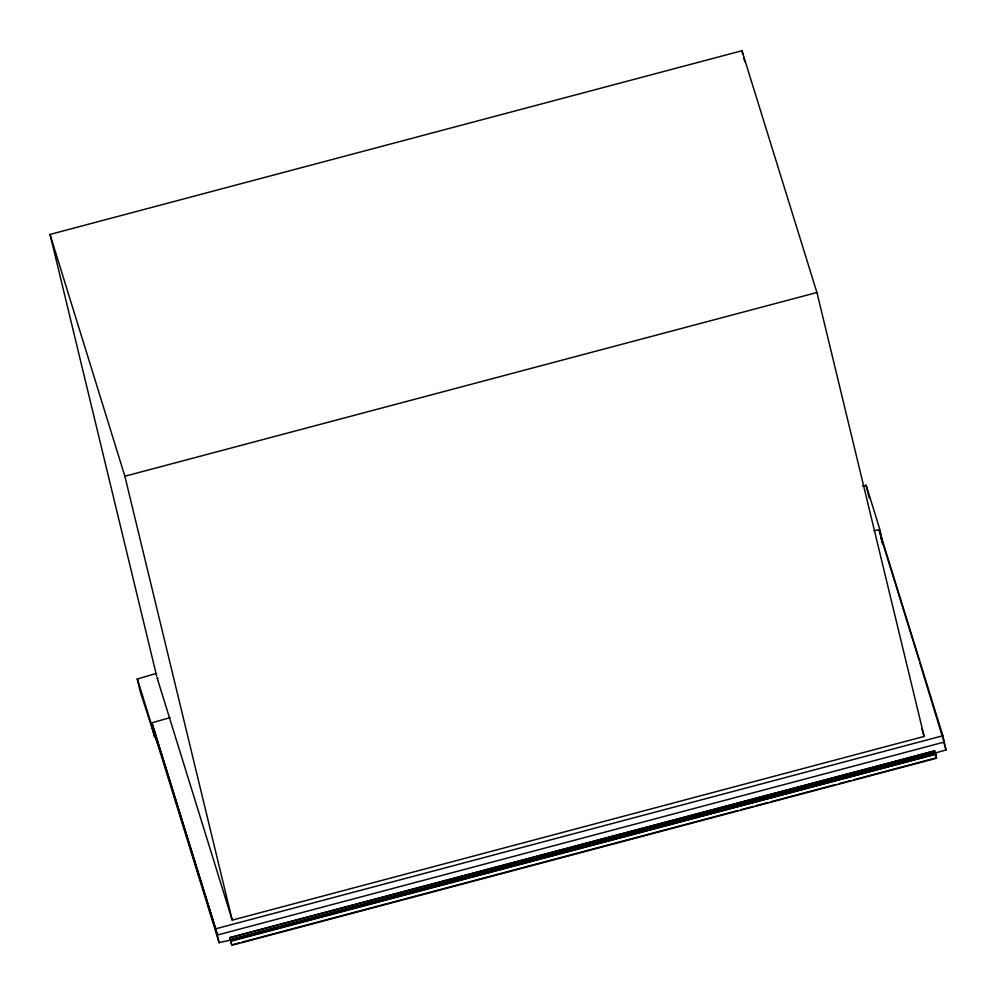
<?xml version="1.0" encoding="UTF-8"?>
<svg xmlns="http://www.w3.org/2000/svg" width="996" height="996" viewBox="0 0 996 996"><rect width="100%" height="100%" fill="white"/><g stroke="black" fill="none" stroke-linecap="round" stroke-linejoin="round"><path stroke-width="1.49" d="M157.069 677.766L232.217 920.13L924.139 736.43L817.094 293.098L741.945 50.734L50.024 234.421L156.708 676.247M170.142 717.655L151.853 722.81L217.501 935.007L944.046 742.12L919.893 663.087M229.678 937.709L934.709 750.884L229.79 937.647L231.396 943.722M230.3 939.813L935.194 752.466L936.551 758.217L231.881 945.304L230.761 940.809L935.73 754.246M882.867 544.252L880.115 530.308L866.196 485.351L862.474 485.961M935.057 753.038L946.026 749.963L942.814 735.534L879.082 529.66L874.177 530.744M155.762 673.582L137.224 679.023L140.461 692.32L155.09 737.463M936.066 756.649L934.584 750.573M50.024 234.421L124.874 476.237L232.217 920.13M137.261 678.662L151.355 724.192L154.554 737.438M151.865 722.598L215.696 928.807L219.033 942.614L230.275 940.149M924.139 736.43L921.91 728.748M946.026 749.963L943.772 742.306M124.874 476.237L816.807 292.538M215.696 928.807L942.814 735.77M216.979 934.111L217.464 933.464M230.3 939.701L935.194 752.565M230.786 941.282L935.68 754.146M936.526 757.757L853.784 779.731M233.251 944.469L239.252 942.876M242.265 942.079L738.086 810.445M741.086 809.648L753.113 806.449M756.113 805.652L768.14 802.465M771.141 801.668L835.744 784.512M838.757 783.715L850.771 780.528M157.368 678.326L158.003 678.189M155.662 735.907L153.87 729.744L155.886 738.609L160.717 752.229M219.22 942.913L156.111 739.044M216.979 933.613L215.373 928.82M741.945 50.734L742.916 54.145M866.022 485.189L869.222 497.938M878.982 529.561L880.476 535.475M944.009 741.099L943.772 740.252M880.85 536.956L919.121 660.36M162.547 758.168L165.759 768.551M168.523 777.465L169.893 781.91M174.487 796.75L178.62 810.109M179.541 813.072L182.766 823.455M185.517 832.357L186.899 836.814M191.493 851.655L195.627 865.014M197.457 870.94L199.76 878.36M203.433 890.237L205.724 897.657M209.397 909.522L212.621 919.906M880.85 537.093L882.219 542.758M743.651 57.17L744.747 61.702"/></g></svg>
